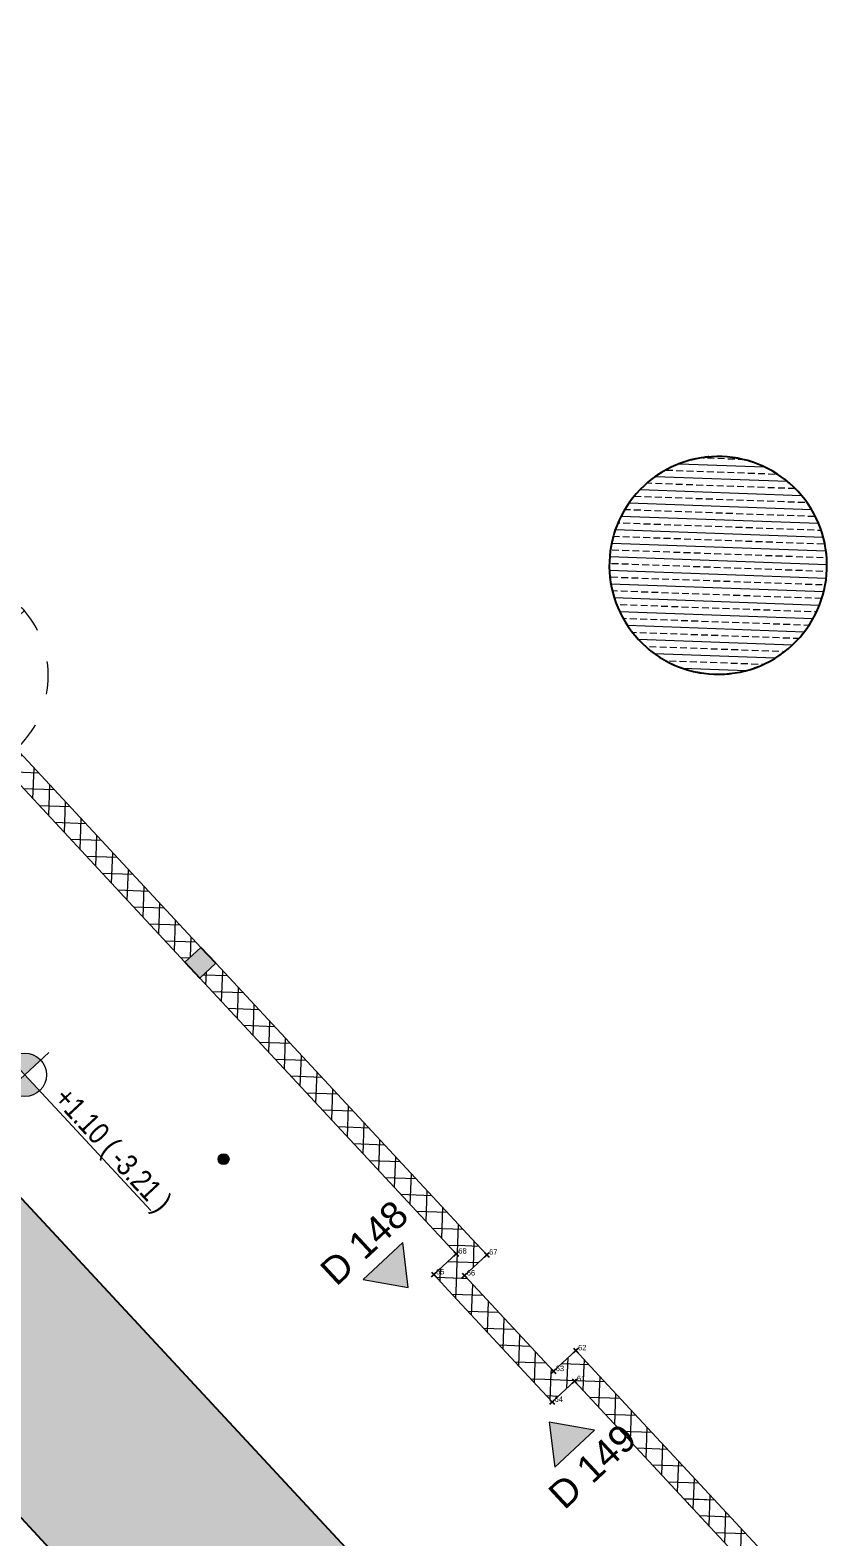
# Model space of a CAD drawing. Header units: metres. Extents: x 400403 to 400526, y 4543947 to 4544120.
# Drawn here: x 400469.28 to 400476.66, y 4544012.3 to 4544026.14 of the extents above; entities that cross this region are included whole.
import ezdxf

# ---------------------------------------------------------------- set-up
doc = ezdxf.new("R2010")
doc.units = ezdxf.units.M
doc.linetypes.add('Dash', pattern=[0.6, 0.3, -0.3])
for name, color, linetype, lineweight, true_color in [('A_AREA', 4, 'Dash', 60, 0x00ffff), ('A_DOOR', 5, 'Continuous', 13, 0x0000ff), ('A_RC', 7, 'Continuous', 15, 0x007f00)]:
    doc.layers.add(name, color=color, linetype=linetype, lineweight=lineweight, true_color=true_color)
for name, color, linetype, lineweight in [('A_ELEVATION_1', 7, 'Continuous', 13), ('A_ELEVATION_2', 7, 'Continuous', 18), ('A_HATCH', 7, 'Continuous', 18), ('A_NIVO', 7, 'Continuous', 5), ('A_SECTION_LINE', 7, 'Continuous', 5), ('A_TEXT_40', 7, 'Continuous', 5)]:
    doc.layers.add(name, color=color, linetype=linetype, lineweight=lineweight)
doc.styles.add('Arial Narrow_1', font='Arial Narrow.ttf', dxfattribs={"height": 0.2})
doc.styles.add('Arial_1', font='Arial.ttf', dxfattribs={"height": 0.2499999999999998})
pattern_1 = [(45, (0, 0), (-0.1060660171779821, 0.1060660171779821), []), (135, (0, 0), (-0.1060660171779821, -0.1060660171779821), [])]
pattern_2 = [(45, (0, 0), (-0.08838834764831845, 0.08838834764831845), []), (45, (0.08800000000000001, 0), (-0.08838834764831845, 0.08838834764831845), [0.063, -0.031])]

# ---------------------------------------------------------------- blocks, each defined once
blk = doc.blocks.new('_SINGLE SWINGING_no handle - INT HOLLOW METAL-1542414-PERON KAT _1_10 _-3_21_ KOTU TUĞLA DUVAR PLANI - 1_2')
at = {"layer": 'A_DOOR', "color": 49, "lineweight": 15, "true_color": 0x464646}
for p, q in [((-0.5000000000000104, 0.09999999999903367), (-0.4500000000000119, 0.09999999999903367)), ((-0.5000000000000102, -0.1000000000009687), (-0.5000000000000104, 0.09999999999903367)), ((-0.4500000000000119, 0.09999999999903367), (-0.4500000000000119, -0.06000000000096675)), ((0.4499999999999937, 0.09999999999903367), (0.4999999999999919, 0.09999999999903367)), ((0.4499999999999937, -0.06000000000096675), (0.4499999999999937, 0.09999999999903367)), ((0.4999999999999919, 0.09999999999903367), (0.4999999999999919, -0.1000000000009687)), ((-0.4600000000000137, -0.1000000000009687), (-0.5000000000000102, -0.1000000000009687)), ((-0.4600000000000137, -0.06000000000096675), (-0.4600000000000137, -0.1000000000009687)), ((-0.4500000000000119, -0.06000000000096675), (-0.4600000000000137, -0.06000000000096675)), ((0.4599999999999953, -0.06000000000096675), (0.4499999999999937, -0.06000000000096675)), ((0.4599999999999953, -0.1000000000009687), (0.4599999999999953, -0.06000000000096675)), ((0.4999999999999919, -0.1000000000009687), (0.4599999999999953, -0.1000000000009687))]:
    blk.add_line(p, q, dxfattribs=at)
at = {"layer": 'A_DOOR', "color": 176, "true_color": 0x00007f}
for p, q in [((-0.4600000000000067, -0.06000000000097949), (0.4599999999999747, -0.06000000000097949)), ((-0.4600000000000068, -0.100000000000979), (-0.4600000000000067, -0.06000000000097949)), ((0.4599999999999746, -0.100000000000979), (-0.4600000000000068, -0.100000000000979)), ((0.4599999999999581, -0.1000000000009839), (0.4199999999999581, -0.1000000000009838)), ((0.4199999999999566, -1.020000000000984), (0.4199999999999581, -0.1000000000009838)), ((0.4599999999999746, -0.06000000000097949), (0.4599999999999746, -0.100000000000979)), ((0.4599999999999581, -0.1000000000009839), (0.4599999999999566, -1.020000000000984)), ((0.4599999999999566, -1.020000000000984), (0.4199999999999566, -1.020000000000984))]:
    blk.add_line(p, q, dxfattribs=at)
at = {"layer": 'A_DOOR', "linetype": 'Dash', "lineweight": 5}
blk.add_arc((0.4599999999999578, -0.1000000000009838), 0.9200000000000007, 178.9999999999995, 269.9999999999996, dxfattribs=at)
blk = doc.blocks.new('M09-PRT-S24-ZZ-M3-ARC-01_rvt-1-PERON KAT _1_10 _-3_21_ KOTU TUĞLA DUVAR PLANI - 1_2')
at = {"layer": 'A_HATCH', "lineweight": 5, "true_color": 0x787878}
h = blk.add_hatch(dxfattribs=at)
h.set_pattern_fill('FP_2', color=8, style=0, pattern_type=2)
h.set_pattern_definition(pattern_1)
h.paths.add_polyline_path([(107.3229538636915, 3.079999999999629), (107.5216859494238, 3.079999999999629), (107.5216859494238, 3.279999999999636), (104.0645754535538, 3.279999999999644), (104.0645754535538, 3.079999999999647)], flags=0)
h.paths.add_polyline_path([(101.4145754535538, 3.079999999999647), (103.8645754535538, 3.079999999999647), (103.8645754535538, 3.279999999999644), (101.4145754535538, 3.279999999999644)], flags=0)
h.paths.add_polyline_path([(100.0645754535538, 3.079999999999655), (100.0645754535538, 3.279999999999644), (96.8645754535538, 3.279999999999661), (96.8645754535538, 3.079999999999664)], flags=0)
h.paths.add_polyline_path([(95.28658576869925, 3.079999999999664), (96.66457545355381, 3.079999999999664), (96.66457545355381, 3.279999999999661), (93.46457545355382, 3.27999999999967), (93.46457545355382, 3.079999999999672)], flags=0)
h.paths.add_polyline_path([(93.26457545355383, 3.079999999999681), (93.26457545355383, 3.27999999999967), (91.26407545355382, 3.279999999999679), (91.26407545355382, 3.079999999999681), (92.27749374495119, 3.079999999999681)], flags=0)
h = blk.add_hatch(dxfattribs=at)
h.set_pattern_fill('FP_2', color=8, style=0, pattern_type=2)
h.set_pattern_definition(pattern_1)
h.paths.add_polyline_path([(107.7216859494238, 2.799999999999623), (107.7216859494238, 3.279999999999636), (107.5216859494238, 3.279999999999636), (107.5216859494238, 2.799999999999623)], flags=0)
h = blk.add_hatch(dxfattribs=at)
h.set_pattern_fill('FP_2', color=8, style=0, pattern_type=2)
h.set_pattern_definition(pattern_1)
h.paths.add_polyline_path([(109.1216859494237, 2.799999999999615), (109.1216859494237, 3.279999999999618), (108.9216859494237, 3.279999999999618), (108.9216859494237, 2.799999999999615)], flags=0)
h = blk.add_hatch(dxfattribs=at)
h.set_pattern_fill('FP_2', color=8, style=0, pattern_type=2)
h.set_pattern_definition(pattern_1)
h.paths.add_polyline_path([(111.9752927742994, 3.079999999999603), (111.9752927742994, 3.225308505600723), (111.9000163902053, 3.279999999999609), (109.1216859494237, 3.279999999999618), (109.1216859494237, 3.079999999999611), (110.3320458874396, 3.079999999999611)], flags=0)
h = blk.add_hatch(dxfattribs=at)
h.set_pattern_fill('FP_2', color=8, style=0, pattern_type=2)
h.set_pattern_definition(pattern_1)
h.paths.add_polyline_path([(108.9216859494237, 2.799999999999615), (108.9216859494237, 2.999999999999613), (107.7216859494238, 2.999999999999613), (107.7216859494238, 2.799999999999623)], flags=0)
at = {"layer": 'A_RC', "lineweight": 5, "true_color": 0xff8000}
blk.add_hatch(color=30, dxfattribs=at).paths.add_polyline_path([(104.0645754535538, 3.079999999999629), (104.0645754535538, 3.279999999999627), (103.8645754535538, 3.279999999999627), (103.8645754535538, 3.079999999999629)], flags=0)
at = {"layer": 'A_AREA', "lineweight": 25}
for centre, radius, start, end in [((104.5318441649713, 9.149999999999924), 0.9999999999999858, 104.0484295086302, 106.7188833368007), ((104.5318441649713, 9.149999999999924), 0.9999999999999847, 97.01444196496789, 99.29228246407928), ((104.5316723617313, 9.149999999999997), 0.9999999999999882, 80.76639364104975, 82.96947350263619), ((104.5316723617313, 9.149999999999997), 0.9999999999999906, 73.33938543500602, 75.91909643789506), ((104.5318441649713, 9.149999999999924), 0.9999999999999788, 118.2867289572964, 120.9558523534051), ((104.5318441649713, 9.149999999999924), 0.9999999999999917, 111.1231026443146, 113.8815684310872), ((104.5316723617313, 9.149999999999997), 0.9999999999999823, 66.1760160531922, 68.81919948503334), ((104.5316723617313, 9.149999999999997), 0.9999999999999816, 59.10080334871571, 61.61117624841561), ((104.5318441649713, 9.149999999999924), 0.9999999999999865, 125.7167382896161, 127.9896409305707), ((104.5316723617313, 9.149999999999997), 1.000000000000007, 52.06585564883177, 54.07962476028322), ((104.5318441649713, 9.149999999999924), 0.9999999999999944, 142.0130806772413, 144.2892816891156), ((104.5316723617313, 9.149999999999997), 1.000000000000001, 35.99683989609417, 37.90863902686749), ((104.5318441649713, 9.149999999999924), 0.9999999999999949, 156.1215448443902, 158.8800121595291), ((104.5318441649713, 9.149999999999924), 0.999999999999985, 149.047001753954, 151.717014191542), ((104.5316723617313, 9.149999999999997), 1.000000000000004, 28.46737331923624, 30.85038295345262), ((104.5316723617313, 9.149999999999997), 1.000000000000003, 21.25910020337162, 23.73925153313079), ((104.5318441649713, 9.149999999999924), 0.9999999999999866, 163.2848565306456, 165.9544255231455), ((104.5316723617313, 9.149999999999997), 0.9999999999999879, 14.15817950186665, 16.5125164065468), ((104.5318441649713, 9.149999999999924), 0.9999999999999815, 170.7137251260397, 172.988280284239), ((104.5316723617313, 9.149999999999997), 1.000000000000002, 7.106307519860404, 8.939873906245628), ((104.5318441649713, 9.149999999999924), 0.9999999999999918, 187.0117196870607, 189.2862748195548), ((104.5316723617313, 9.149999999999997), 0.9999999999999987, 351.0601260175858, 352.8936924537056), ((104.5318441649713, 9.149999999999924), 0.9999999999999953, 194.0455744452514, 196.715143437629), ((104.5316723617313, 9.149999999999997), 1.000000000000002, 343.4874835468355, 345.8418204715796), ((104.5318441649713, 9.149999999999924), 0.9999999999999862, 201.1199878038451, 203.8784551300747), ((104.5316723617313, 9.149999999999997), 1.000000000000001, 336.2607484284745, 338.7408997692323), ((104.5318441649713, 9.149999999999924), 1.000000000000003, 208.2829857613368, 210.9529982230241), ((104.5316723617313, 9.149999999999997), 1.000000000000006, 329.1496170116196, 331.5326266497408), ((104.5318441649713, 9.149999999999924), 0.9999999999999933, 215.7107182314148, 217.9869193009241), ((104.5316723617313, 9.149999999999997), 1.000000000000003, 322.0913609400257, 324.0031600545641), ((104.5318441649713, 9.149999999999924), 0.999999999999993, 232.0103590347672, 234.2832616777961), ((104.5316723617313, 9.149999999999997), 0.9999999999999919, 305.9203751459606, 307.9341443309875), ((104.5318441649713, 9.149999999999924), 0.999999999999992, 239.0441476082532, 241.7132710230792), ((104.5318441649713, 9.149999999999924), 1.000000000000012, 246.1184315244923, 248.8768973379783), ((104.5318441649713, 9.149999999999924), 0.9999999999999833, 253.2811166064625, 255.9515704737116), ((104.5316723617313, 9.149999999999997), 1.000000000000012, 284.0809035225497, 286.6606145458679), ((104.5316723617313, 9.149999999999997), 1.000000000000004, 291.180800469868, 293.8239839282214), ((104.5316723617313, 9.149999999999997), 1.000000000000006, 298.3888236947561, 300.8991966319921), ((104.5318441649713, 9.149999999999924), 1.000000000000003, 260.7077174428888, 262.9855580169634), ((104.5316723617313, 9.149999999999997), 1.000000000000013, 277.0305264610594, 279.2336063301768)]:
    blk.add_arc(centre, radius, start, end, dxfattribs=at)
at = {"layer": 'A_ELEVATION_2', "lineweight": 20}
for p, q in [((103.8645754535537, 3.27999999999964), (101.4145754535537, 3.279999999999648)), ((107.5216859494237, 3.279999999999628), (104.0645754535537, 3.279999999999639)), ((107.7216859494237, 3.279999999999627), (107.5216859494237, 3.279999999999628)), ((107.7216859494237, 2.999999999999617), (107.7216859494237, 3.279999999999627)), ((109.1216859494237, 3.279999999999611), (108.9216859494237, 3.279999999999611)), ((108.9216859494237, 3.279999999999611), (108.9216859494237, 2.999999999999613)), ((111.9000163902052, 3.279999999999601), (109.1216859494237, 3.279999999999611)), ((101.4145754535537, 3.079999999999647), (103.8645754535537, 3.07999999999964)), ((104.0645754535537, 3.079999999999639), (107.5216859494237, 3.079999999999628)), ((107.5216859494237, 3.079999999999628), (107.5216859494237, 2.799999999999617)), ((109.1216859494237, 2.799999999999613), (109.1216859494237, 3.079999999999611)), ((109.1216859494237, 3.079999999999611), (111.9752927742994, 3.079999999999601)), ((108.9216859494237, 2.999999999999613), (107.7216859494237, 2.999999999999617)), ((107.5216859494237, 2.799999999999617), (107.7216859494237, 2.799999999999617)), ((107.7216859494237, 2.799999999999617), (108.9216859494237, 2.799999999999613)), ((108.9216859494237, 2.799999999999613), (109.1216859494237, 2.799999999999613))]:
    blk.add_line(p, q, dxfattribs=at)
at = {"layer": 'A_ELEVATION_2', "lineweight": 13}
for p, q in [((103.8645754535537, 3.07999999999964), (103.8645754535537, 3.27999999999964)), ((104.0645754535537, 3.279999999999639), (104.0645754535537, 3.079999999999639))]:
    blk.add_line(p, q, dxfattribs=at)
at = {"layer": 'A_RC', "color": 7, "lineweight": 25}
for p, q in [((104.0645754535537, 3.279999999999624), (103.8645754535537, 3.279999999999624)), ((103.8645754535537, 3.079999999999624), (104.0645754535537, 3.079999999999624))]:
    blk.add_line(p, q, dxfattribs=at)
at = {"layer": 'A_RC', "color": 7}
for p, q in [((103.8645754535537, 3.279999999999624), (103.8645754535537, 3.079999999999624)), ((104.0645754535537, 3.079999999999624), (104.0645754535537, 3.279999999999624))]:
    blk.add_line(p, q, dxfattribs=at)
at = {"lineweight": 15, "rotation": 180}
blk.add_blockref('_SINGLE SWINGING_no handle - INT HOLLOW METAL-1542414-PERON KAT _1_10 _-3_21_ KOTU TUĞLA DUVAR PLANI - 1_2', (100.9145754535537, 3.179999999999649), dxfattribs=at)
blk = doc.blocks.new('M09-PRT-S24-ZZ-M3-STR-01_rvt-1-PERON KAT _1_10 _-3_21_ KOTU TUĞLA DUVAR PLANI - 1_2')
at = {"layer": 'A_HATCH', "lineweight": 5, "true_color": 0x787878}
h = blk.add_hatch(dxfattribs=at)
h.set_pattern_fill('FP_1', color=8, style=0, pattern_type=2)
h.set_pattern_definition(pattern_2)
h.paths.add_polyline_path([(113.3411379111876, -1.49999999999107), (113.3411379111876, 0.5000000000089261), (81.48825615765222, 0.5000000000090474), (84.2410200630766, -1.499999999990966), (110.3320458874396, -1.499999999991052)], flags=0)
h.paths.add_polyline_path([(68.20475755496669, -1.499999999990914), (69.07452269409202, -1.499999999990914), (66.46020348312625, 0.3994140440643688), (66.5332834561283, 0.5000000000090994), (62.50628652822222, 0.5000000000091167), (65.25905036916451, -1.499999999990914), (66.70021154309265, -1.499999999990914)], flags=0)
at = {"layer": 'A_RC', "lineweight": 5, "true_color": 0x787878}
h = blk.add_hatch(dxfattribs=at)
h.set_pattern_fill('FP_1', color=8, style=0, pattern_type=2)
h.set_pattern_definition(pattern_2)
h.paths.add_polyline_path([(104.5318441656673, 8.150000000008184), (104.6438086417706, 8.156287790114943), (104.7543650996236, 8.175072087826369), (104.8621232276224, 8.206116669699817), (104.9657279047848, 8.249031132105767), (105.0661348458805, 8.304878365565854), (105.155333967526, 8.368168517540154), (105.2389509468538, 8.442893218821634), (105.3136756481353, 8.526510198149442), (105.3785683648955, 8.617967923492843), (105.4328130335697, 8.716116260890619), (105.4757274959756, 8.819720938053008), (105.5067720778491, 8.927479066051866), (105.5255563755605, 9.038035523904876), (105.5318441656673, 9.15000000000818), (105.5255563755605, 9.261964476111494), (105.5067720778491, 9.372520933964495), (105.4757274959756, 9.480279061963346), (105.4328130335697, 9.583883739125735), (105.3785683648955, 9.68203207652352), (105.3136756481353, 9.773489801866912), (105.2389509468538, 9.857106781194728), (105.155333967526, 9.931831482476209), (105.0638762421826, 9.996724199236464), (104.9657279047848, 10.0509688679106), (104.8621232276224, 10.09388333031654), (104.7543650996236, 10.12492791219), (104.6438086417706, 10.14371220990142), (104.5318441656673, 10.15000000000818), (104.419879689564, 10.14371220990142), (104.309323231711, 10.12492791219), (104.2015651037121, 10.09388333031654), (104.0979604265497, 10.0509688679106), (103.9998120891519, 9.996724199236464), (103.9083543638085, 9.931831482476218), (103.8247373844807, 9.857106781194728), (103.7500126831992, 9.773489801866912), (103.685119966439, 9.68203207652352), (103.6308752977648, 9.583883739125735), (103.5879608353589, 9.480279061963346), (103.5569162534855, 9.372520933964495), (103.538131955774, 9.261964476111494), (103.5318441656673, 9.15000000000819), (103.538131955774, 9.038035523904876), (103.5569162534855, 8.927479066051875), (103.5879608353589, 8.819720938053017), (103.6308752977648, 8.716116260890626), (103.685119966439, 8.617967923492843), (103.7500126831992, 8.52651019814945), (103.8247373844807, 8.442893218821643), (103.9083543638085, 8.368168517540154), (103.9998120891519, 8.303275800779899), (104.0979604265497, 8.249031132105767), (104.2015651037121, 8.206116669699817), (104.3138618399434, 8.174300947271659), (104.419879689564, 8.15628779011495)], flags=0)
at = {"layer": 'A_ELEVATION_2', "lineweight": 25}
for p, q in [((113.3411379111876, 0.5000000000089322), (90.06390510369911, 0.5000000000090075)), ((84.24102006307653, -1.499999999990974), (113.3411379111876, -1.499999999991068))]:
    blk.add_line(p, q, dxfattribs=at)
at = {"layer": 'A_RC', "color": 7, "lineweight": 25}
for radius, start, end in [(1, 0, 179.9999999999999), (0.9999999999999957, 179.9999999999999, 359.9999999999995)]:
    blk.add_arc((104.5318441656672, 9.150000000008166), radius, start, end, dxfattribs=at)
blk = doc.blocks.new('Elevation - Filled Arrow-693709-PERON KAT _1_10 _-3_21_ KOTU TUĞLA DUVAR PLANI - 1_2')
at = {"layer": 'A_SECTION_LINE'}
blk.add_hatch(color=256, dxfattribs=at).paths.add_polyline_path([(6.591881948714948e-07, 0.005843741991433941), (0.002531957843382645, 0.002468698742516678), (-0.002450179215144995, 0.002468698742516693)], flags=0)
for p, q in [((6.591881948721558e-07, 0.005843741991433941), (-0.002450179215144995, 0.002468698742516693)), ((0.002531957843382645, 0.002468698742516679), (6.591881948714948e-07, 0.005843741991433941)), ((-0.002450179215144993, 0.002468698742516694), (0.002531957843382645, 0.002468698742516678))]:
    blk.add_line(p, q, dxfattribs=at)
blk = doc.blocks.new('Spot Elevations - D_DAT_ELEV TARGET_REV-693727-PERON KAT _1_10 _-3_21_ KOTU TUĞLA DUVAR PLANI - 1_2')
at = {"layer": 'A_NIVO'}
h = blk.add_hatch(color=256, dxfattribs=at)
edge = h.paths.add_edge_path(flags=0)
edge.add_line((1.586231146433193e-18, 0.004), (-0.001999999999999998, 0.004))
edge.add_arc((-5.287437154777308e-19, 0.004), 0.001999999999999996, 90.00000000000028, 180.0000000000001, ccw=False)
edge.add_line((1.586231146433193e-18, 0.005999999999999998), (1.586231146433193e-18, 0.004))
h = blk.add_hatch(color=256, dxfattribs=at)
edge = h.paths.add_edge_path(flags=0)
edge.add_line((1.586231146433193e-18, 0.004), (0.002000000000000003, 0.004))
edge.add_arc((9.517386878599156e-18, 0.003999999999999994), 0.001999999999999992, 269.9999999999993, 359.99999999999983, ccw=False)
edge.add_line((1.586231146433193e-18, 0.002), (1.586231146433193e-18, 0.004))
for p, q in [((1.850603004172058e-18, 0.001000000000000001), (1.850603004172058e-18, 0.006999999999999999)), ((-0.002999999999999997, 0.004), (0.017, 0.004))]:
    blk.add_line(p, q, dxfattribs=at)
blk.add_circle((1.586231146433193e-18, 0.004), 0.002000000000000001, dxfattribs=at)
blk = doc.blocks.new('_SINGLE SWINGING_no handle - INT HOLLOW METAL-1542414-PERON KAT _1_10 _-3_21_ KOTU TUĞLA DUVAR PLANI - 2_2')
at = {"layer": 'A_DOOR', "color": 49, "lineweight": 15, "true_color": 0x464646}
for p, q in [((-0.5000000000000104, 0.09999999999903367), (-0.4500000000000119, 0.09999999999903367)), ((-0.5000000000000102, -0.1000000000009687), (-0.5000000000000104, 0.09999999999903367)), ((-0.4500000000000119, 0.09999999999903367), (-0.4500000000000119, -0.06000000000096675)), ((0.4499999999999937, 0.09999999999903367), (0.4999999999999919, 0.09999999999903367)), ((0.4499999999999937, -0.06000000000096675), (0.4499999999999937, 0.09999999999903367)), ((0.4999999999999919, 0.09999999999903367), (0.4999999999999919, -0.1000000000009687)), ((-0.4600000000000137, -0.1000000000009687), (-0.5000000000000102, -0.1000000000009687)), ((-0.4600000000000137, -0.06000000000096675), (-0.4600000000000137, -0.1000000000009687)), ((-0.4500000000000119, -0.06000000000096675), (-0.4600000000000137, -0.06000000000096675)), ((0.4599999999999953, -0.06000000000096675), (0.4499999999999937, -0.06000000000096675)), ((0.4599999999999953, -0.1000000000009687), (0.4599999999999953, -0.06000000000096675)), ((0.4999999999999919, -0.1000000000009687), (0.4599999999999953, -0.1000000000009687))]:
    blk.add_line(p, q, dxfattribs=at)
at = {"layer": 'A_DOOR', "color": 176, "true_color": 0x00007f}
for p, q in [((-0.4600000000000067, -0.06000000000097949), (0.4599999999999747, -0.06000000000097949)), ((-0.4600000000000068, -0.100000000000979), (-0.4600000000000067, -0.06000000000097949)), ((0.4599999999999746, -0.100000000000979), (-0.4600000000000068, -0.100000000000979)), ((0.4599999999999581, -0.1000000000009839), (0.4199999999999581, -0.1000000000009838)), ((0.4199999999999566, -1.020000000000984), (0.4199999999999581, -0.1000000000009838)), ((0.4599999999999746, -0.06000000000097949), (0.4599999999999746, -0.100000000000979)), ((0.4599999999999581, -0.1000000000009839), (0.4599999999999566, -1.020000000000984)), ((0.4599999999999566, -1.020000000000984), (0.4199999999999566, -1.020000000000984))]:
    blk.add_line(p, q, dxfattribs=at)
at = {"layer": 'A_DOOR', "linetype": 'Dash', "lineweight": 5}
blk.add_arc((0.4599999999999578, -0.1000000000009838), 0.9200000000000007, 178.9999999999995, 269.9999999999996, dxfattribs=at)
blk = doc.blocks.new('M09-PRT-S24-ZZ-M3-ARC-01_rvt-1-PERON KAT _1_10 _-3_21_ KOTU TUĞLA DUVAR PLANI - 2_2')
at = {"layer": 'A_HATCH', "lineweight": 5, "true_color": 0x787878}
h = blk.add_hatch(dxfattribs=at)
h.set_pattern_fill('FP_2', color=8, style=0, pattern_type=2)
h.set_pattern_definition(pattern_1)
h.paths.add_polyline_path([(107.5216859494238, 3.079999999999629), (107.5216859494238, 3.279999999999636), (104.0645754535538, 3.279999999999644), (104.0645754535538, 3.079999999999638)], flags=0)
h.paths.add_polyline_path([(101.4145754535538, 3.079999999999647), (103.8645754535538, 3.079999999999647), (103.8645754535538, 3.279999999999644), (101.4145754535538, 3.279999999999653)], flags=0)
h.paths.add_polyline_path([(100.0645754535538, 3.079999999999655), (100.0645754535538, 3.279999999999653), (96.86457545355383, 3.27999999999967), (96.86457545355383, 3.079999999999664), (97.19250210094442, 3.079999999999664)], flags=0)
h.paths.add_polyline_path([(96.66457545355385, 3.079999999999664), (96.66457545355385, 3.27999999999967), (93.46457545355383, 3.279999999999679), (93.46457545355383, 3.079999999999672)], flags=0)
h.paths.add_polyline_path([(93.26457545355385, 3.079999999999672), (93.26457545355385, 3.279999999999679), (91.26407545355383, 3.279999999999688), (91.26407545355383, 3.079999999999681)], flags=0)
h = blk.add_hatch(dxfattribs=at)
h.set_pattern_fill('FP_2', color=8, style=0, pattern_type=2)
h.set_pattern_definition(pattern_1)
h.paths.add_polyline_path([(107.7216859494238, 2.799999999999623), (107.7216859494238, 3.279999999999627), (107.5216859494238, 3.279999999999636), (107.5216859494238, 2.799999999999623)], flags=0)
h = blk.add_hatch(dxfattribs=at)
h.set_pattern_fill('FP_2', color=8, style=0, pattern_type=2)
h.set_pattern_definition(pattern_1)
h.paths.add_polyline_path([(108.9216859494238, 2.799999999999615), (109.1216859494238, 2.799999999999615), (109.1216859494238, 3.279999999999609), (108.9216859494238, 3.279999999999618), (108.9216859494238, 2.999999999999621)], flags=0)
h = blk.add_hatch(dxfattribs=at)
h.set_pattern_fill('FP_2', color=8, style=0, pattern_type=2)
h.set_pattern_definition(pattern_1)
h.paths.add_polyline_path([(111.9752927742995, 3.079999999999603), (111.9752927742995, 3.225308505600732), (111.9000163902053, 3.279999999999601), (109.1216859494238, 3.279999999999609), (109.1216859494238, 3.079999999999611), (109.2044225965562, 3.079999999999611)], flags=0)
h = blk.add_hatch(dxfattribs=at)
h.set_pattern_fill('FP_2', color=8, style=0, pattern_type=2)
h.set_pattern_definition(pattern_1)
h.paths.add_polyline_path([(108.9216859494238, 2.799999999999615), (108.9216859494238, 2.999999999999621), (107.7216859494238, 2.999999999999621), (107.7216859494238, 2.799999999999623)], flags=0)
at = {"layer": 'A_RC', "lineweight": 5, "true_color": 0xff8000}
blk.add_hatch(color=30, dxfattribs=at).paths.add_polyline_path([(104.0645754535538, 3.079999999999629), (104.0645754535538, 3.279999999999627), (103.8645754535538, 3.279999999999627), (103.8645754535538, 3.079999999999629)], flags=0)
at = {"layer": 'A_AREA', "lineweight": 25}
for centre, radius, start, end in [((104.5318441649713, 9.149999999999924), 0.9999999999999926, 104.0484295086116, 106.718883336821), ((104.5318441649713, 9.149999999999924), 0.999999999999983, 97.01444196496709, 99.29228246411313), ((104.5316723617313, 9.149999999999997), 0.9999999999999905, 80.76639364104894, 82.96947350264277), ((104.5316723617313, 9.149999999999997), 0.9999999999999933, 73.33938543501122, 75.91909643789171), ((104.5318441649713, 9.149999999999924), 0.9999999999999875, 118.2867289572886, 120.9558523534256), ((104.5318441649713, 9.149999999999924), 0.9999999999999832, 111.1231026443043, 113.8815684310875), ((104.5316723617313, 9.149999999999997), 1.000000000000005, 66.17601605318129, 68.81919948503545), ((104.5316723617313, 9.149999999999997), 1.000000000000003, 59.10080334870866, 61.61117624843202), ((104.5318441649713, 9.149999999999924), 0.9999999999999859, 125.716738289577, 127.9896409305707), ((104.5316723617313, 9.149999999999997), 0.999999999999988, 52.06585564882788, 54.07962476029276), ((104.5318441649713, 9.149999999999924), 0.9999999999999907, 142.0130806772438, 144.2892816891223), ((104.5316723617313, 9.149999999999997), 1.000000000000002, 35.99683989607973, 37.90863902687413), ((104.5318441649713, 9.149999999999924), 0.9999999999999832, 156.121544844383, 158.8800121595314), ((104.5318441649713, 9.149999999999924), 0.9999999999999898, 149.0470017539411, 151.7170141915486), ((104.5316723617313, 9.149999999999997), 0.9999999999999948, 28.46737331926462, 30.85038295344341), ((104.5316723617313, 9.149999999999997), 0.9999999999999977, 21.25910020337041, 23.73925153312609), ((104.5318441649713, 9.149999999999924), 0.9999999999999825, 163.2848565306547, 165.9544255231448), ((104.5316723617313, 9.149999999999997), 1.000000000000012, 14.15817950187833, 16.51251640653843), ((104.5318441649713, 9.149999999999924), 0.9999999999999798, 170.713725126011, 172.9882802842459), ((104.5316723617313, 9.149999999999997), 1.000000000000002, 7.106307519873333, 8.939873906199375), ((104.5318441649713, 9.149999999999924), 0.9999999999999941, 187.0117196870422, 189.2862748195768), ((104.5316723617313, 9.149999999999997), 1.000000000000002, 351.0601260175639, 352.8936924537069), ((104.5318441649713, 9.149999999999924), 0.9999999999999886, 194.0455744452596, 196.7151434376095), ((104.5316723617313, 9.149999999999997), 0.9999999999999919, 343.4874835468408, 345.841820471578), ((104.5318441649713, 9.149999999999924), 0.9999999999999853, 201.1199878038495, 203.878455130081), ((104.5316723617313, 9.149999999999997), 1.000000000000013, 336.2607484284893, 338.7408997692219), ((104.5318441649713, 9.149999999999924), 0.9999999999999992, 208.2829857613287, 210.9529982230244), ((104.5316723617313, 9.149999999999997), 1.000000000000006, 329.1496170116292, 331.5326266497116), ((104.5318441649713, 9.149999999999924), 0.9999999999999964, 215.7107182314131, 217.9869193009274), ((104.5316723617313, 9.149999999999997), 0.9999999999999956, 322.0913609400314, 324.0031600545473), ((104.5318441649713, 9.149999999999924), 0.9999999999999979, 232.0103590347696, 234.2832616777693), ((104.5316723617313, 9.149999999999997), 1.000000000000008, 305.920375146013, 307.934144330988), ((104.5318441649713, 9.149999999999924), 0.999999999999992, 239.0441476082626, 241.7132710230665), ((104.5318441649713, 9.149999999999924), 0.9999999999999895, 246.1184315245034, 248.8768973379709), ((104.5318441649713, 9.149999999999924), 0.9999999999999901, 253.2811166064755, 255.9515704737067), ((104.5316723617313, 9.149999999999997), 0.9999999999999886, 284.0809035225676, 286.660614545853), ((104.5316723617313, 9.149999999999997), 0.9999999999999997, 291.1808004698786, 293.8239839282118), ((104.5316723617313, 9.149999999999997), 0.9999999999999949, 298.3888236947705, 300.8991966319762), ((104.5318441649713, 9.149999999999924), 0.9999999999999941, 260.707717442902, 262.9855580169511), ((104.5316723617313, 9.149999999999997), 1.000000000000011, 277.0305264610586, 279.2336063301438)]:
    blk.add_arc(centre, radius, start, end, dxfattribs=at)
at = {"layer": 'A_ELEVATION_2', "lineweight": 20}
for p, q in [((103.8645754535537, 3.27999999999964), (101.4145754535537, 3.279999999999648)), ((107.5216859494237, 3.279999999999628), (104.0645754535537, 3.279999999999639)), ((107.7216859494237, 3.279999999999627), (107.5216859494237, 3.279999999999628)), ((107.7216859494237, 2.999999999999617), (107.7216859494237, 3.279999999999627)), ((109.1216859494237, 3.279999999999611), (108.9216859494237, 3.279999999999611)), ((108.9216859494237, 3.279999999999611), (108.9216859494237, 2.999999999999613)), ((111.9000163902052, 3.279999999999601), (109.1216859494237, 3.279999999999611)), ((101.4145754535537, 3.079999999999647), (103.8645754535537, 3.07999999999964)), ((104.0645754535537, 3.079999999999639), (107.5216859494237, 3.079999999999628)), ((107.5216859494237, 3.079999999999628), (107.5216859494237, 2.799999999999617)), ((109.1216859494237, 2.799999999999613), (109.1216859494237, 3.079999999999611)), ((109.1216859494237, 3.079999999999611), (111.9752927742994, 3.079999999999601)), ((108.9216859494237, 2.999999999999613), (107.7216859494237, 2.999999999999617)), ((107.5216859494237, 2.799999999999617), (107.7216859494237, 2.799999999999617)), ((107.7216859494237, 2.799999999999617), (108.9216859494237, 2.799999999999613)), ((108.9216859494237, 2.799999999999613), (109.1216859494237, 2.799999999999613))]:
    blk.add_line(p, q, dxfattribs=at)
at = {"layer": 'A_ELEVATION_2', "lineweight": 13}
for p, q in [((103.8645754535537, 3.07999999999964), (103.8645754535537, 3.27999999999964)), ((104.0645754535537, 3.279999999999639), (104.0645754535537, 3.079999999999639))]:
    blk.add_line(p, q, dxfattribs=at)
at = {"layer": 'A_RC', "color": 7, "lineweight": 25}
for p, q in [((104.0645754535537, 3.279999999999624), (103.8645754535537, 3.279999999999624)), ((103.8645754535537, 3.079999999999624), (104.0645754535537, 3.079999999999624))]:
    blk.add_line(p, q, dxfattribs=at)
at = {"layer": 'A_RC', "color": 7}
for p, q in [((103.8645754535537, 3.279999999999624), (103.8645754535537, 3.079999999999624)), ((104.0645754535537, 3.079999999999624), (104.0645754535537, 3.279999999999624))]:
    blk.add_line(p, q, dxfattribs=at)
at = {"lineweight": 15, "rotation": 180}
blk.add_blockref('_SINGLE SWINGING_no handle - INT HOLLOW METAL-1542414-PERON KAT _1_10 _-3_21_ KOTU TUĞLA DUVAR PLANI - 2_2', (100.9145754535537, 3.179999999999649), dxfattribs=at)
blk = doc.blocks.new('M09-PRT-S24-ZZ-M3-STR-01_rvt-1-PERON KAT _1_10 _-3_21_ KOTU TUĞLA DUVAR PLANI - 2_2')
at = {"layer": 'A_HATCH', "lineweight": 5, "true_color": 0x787878}
h = blk.add_hatch(dxfattribs=at)
h.set_pattern_fill('FP_1', color=8, style=0, pattern_type=2)
h.set_pattern_definition(pattern_2)
h.paths.add_polyline_path([(134.8422891331847, -1.499999999991148), (132.0895252922424, 0.5000000000088655), (131.3363932977988, 0.5000000000088741), (134.0891571387412, -1.499999999991139), (134.7297536497312, -1.499999999991148)], flags=0)
h.paths.add_polyline_path([(118.213362968265, -1.499999999991087), (118.922660002282, -1.499999999991087), (116.1698961613396, 0.5000000000089174), (81.48825615765222, 0.5000000000090301), (84.24102006307662, -1.499999999990983), (116.7118729063135, -1.499999999991078)], flags=0)
h.paths.add_polyline_path([(69.07452269409202, -1.499999999990931), (66.46020348312625, 0.3994140440643602), (66.5332834561283, 0.5000000000090734), (62.50628652822222, 0.5000000000090907), (65.25905036916453, -1.499999999990922), (69.03956343935432, -1.499999999990931)], flags=0)
at = {"layer": 'A_RC', "lineweight": 5, "true_color": 0x787878}
h = blk.add_hatch(dxfattribs=at)
h.set_pattern_fill('FP_1', color=8, style=0, pattern_type=2)
h.set_pattern_definition(pattern_2)
h.paths.add_polyline_path([(104.5318441656673, 8.15000000000817), (104.6438086417706, 8.156287790114925), (104.7543650996236, 8.17507208782635), (104.8621232276225, 8.206116669699801), (104.9657279047848, 8.249031132105753), (105.0638762421826, 8.303275800779886), (105.155333967526, 8.368168517540141), (105.2389509468538, 8.442893218821622), (105.3136756481353, 8.526510198149433), (105.3785683648956, 8.617967923492834), (105.4328130335697, 8.71611626089061), (105.4757274959757, 8.819720938052999), (105.5067720778491, 8.92747906605185), (105.5255563755605, 9.03803552390486), (105.5318441656673, 9.150000000008168), (105.5255563755605, 9.261964476111473), (105.5067720778491, 9.372520933964482), (105.4757274959757, 9.480279061963333), (105.4328130335697, 9.583883739125726), (105.3785683648956, 9.682032076523502), (105.3136756481353, 9.7734898018669), (105.2389509468538, 9.857106781194716), (105.155333967526, 9.931831482476191), (105.0638762421826, 9.996724199236446), (104.9657279047848, 10.05096886791058), (104.8621232276225, 10.09388333031653), (104.7543650996236, 10.12492791218999), (104.6438086417706, 10.14371220990141), (104.5318441656673, 10.15000000000817), (104.419879689564, 10.14371220990141), (104.309323231711, 10.12492791218999), (104.2015651037121, 10.09388333031653), (104.0979604265497, 10.05096886791058), (103.999812089152, 9.996724199236446), (103.9083543638086, 9.931831482476195), (103.8247373844807, 9.857106781194716), (103.7500126831993, 9.7734898018669), (103.685119966439, 9.682032076523502), (103.6308752977649, 9.583883739125726), (103.5879608353589, 9.480279061963337), (103.5569162534855, 9.372520933964482), (103.538131955774, 9.261964476111478), (103.5318441656673, 9.150000000008173), (103.538131955774, 9.038035523904863), (103.5569162534855, 8.927479066051859), (103.5879608353589, 8.819720938053008), (103.6308752977649, 8.716116260890614), (103.685119966439, 8.617967923492838), (103.7500126831993, 8.526510198149442), (103.8247373844807, 8.442893218821625), (103.9083543638086, 8.368168517540145), (103.999812089152, 8.30327580077989), (104.0979604265497, 8.249031132105753), (104.2015651037121, 8.206116669699805), (104.309323231711, 8.17507208782635), (104.419879689564, 8.156287790114929)], flags=0)
at = {"layer": 'A_ELEVATION_2', "lineweight": 25}
for p, q in [((116.1698961613395, 0.5000000000089231), (90.06390510369911, 0.5000000000090075)), ((84.24102006307653, -1.499999999990974), (118.9226600022819, -1.499999999991086))]:
    blk.add_line(p, q, dxfattribs=at)
at = {"layer": 'A_RC', "color": 7, "lineweight": 25}
for radius, start, end in [(1, 0, 179.9999999999999), (0.9999999999999957, 179.9999999999999, 359.9999999999995)]:
    blk.add_arc((104.5318441656672, 9.150000000008166), radius, start, end, dxfattribs=at)
blk = doc.blocks.new('Elevation - Filled Arrow-693709-PERON KAT _1_10 _-3_21_ KOTU TUĞLA DUVAR PLANI - 2_2')
at = {"layer": 'A_SECTION_LINE'}
blk.add_hatch(color=256, dxfattribs=at).paths.add_polyline_path([(6.591881948714948e-07, 0.005843741991433941), (0.002531957843382645, 0.002468698742516678), (-0.002450179215144995, 0.002468698742516693)], flags=0)
for p, q in [((6.591881948721558e-07, 0.005843741991433941), (-0.002450179215144995, 0.002468698742516693)), ((0.002531957843382645, 0.002468698742516679), (6.591881948714948e-07, 0.005843741991433941)), ((-0.002450179215144993, 0.002468698742516694), (0.002531957843382645, 0.002468698742516678))]:
    blk.add_line(p, q, dxfattribs=at)
blk = doc.blocks.new('Spot Elevations - D_DAT_ELEV TARGET_REV-693727-PERON KAT _1_10 _-3_21_ KOTU TUĞLA DUVAR PLANI - 2_2')
at = {"layer": 'A_NIVO'}
h = blk.add_hatch(color=256, dxfattribs=at)
edge = h.paths.add_edge_path(flags=0)
edge.add_line((1.586231146433193e-18, 0.004), (-0.001999999999999998, 0.004))
edge.add_arc((-5.287437154777308e-19, 0.004), 0.001999999999999996, 90.00000000000028, 180.0000000000001, ccw=False)
edge.add_line((1.586231146433193e-18, 0.005999999999999998), (1.586231146433193e-18, 0.004))
h = blk.add_hatch(color=256, dxfattribs=at)
edge = h.paths.add_edge_path(flags=0)
edge.add_line((1.586231146433193e-18, 0.004), (0.002000000000000003, 0.004))
edge.add_arc((9.517386878599156e-18, 0.003999999999999994), 0.001999999999999992, 269.9999999999993, 359.99999999999983, ccw=False)
edge.add_line((1.586231146433193e-18, 0.002), (1.586231146433193e-18, 0.004))
for p, q in [((1.850603004172058e-18, 0.001000000000000001), (1.850603004172058e-18, 0.006999999999999999)), ((-0.002999999999999997, 0.004), (0.017, 0.004))]:
    blk.add_line(p, q, dxfattribs=at)
blk.add_circle((1.586231146433193e-18, 0.004), 0.002000000000000001, dxfattribs=at)
blk = doc.blocks.new('*U825')
at = {"color": 0, "linetype": 'ByBlock', "lineweight": -2, "transparency": 16777216}
for p, q in [((-0.7071067811865476, -0.7071067811865476), (0.7071067811865476, 0.7071067811865476)), ((-0.7071067811865476, 0.7071067811865476), (0.7071067811865476, -0.7071067811865476))]:
    blk.add_line(p, q, dxfattribs=at)
blk = doc.blocks.new('*U1006', base_point=(400474.2846888537, 4544013.730454231))
at = {"color": 1, "linetype": 'ByBlock', "insert": (400474.3059020572, 4544013.730454231), "char_height": 0.05, "attachment_point": 7}
blk.add_mtext('61', dxfattribs=at)
blk = doc.blocks.new('*U1007', base_point=(400474.2846888537, 4544013.730454231))
at = {"color": 61, "linetype": 'ByBlock', "lineweight": -2}
blk.add_blockref('*U1006', (400474.2846888537, 4544013.730454231), dxfattribs=at)
blk = doc.blocks.new('*U1008', base_point=(400474.2846888537, 4544013.730454231))
at = {"color": 61, "linetype": 'ByBlock', "lineweight": -2}
blk.add_blockref('*U1007', (400474.2846888537, 4544013.730454231), dxfattribs=at)
at = {"color": 60, "linetype": 'ByBlock', "lineweight": -2, "xscale": 0.03, "yscale": 0.03, "zscale": 0.03, "rotation": 8.537736462515939e-07}
blk.add_blockref('*U825', (400474.2846888537, 4544013.730454231), dxfattribs=at)
blk = doc.blocks.new('*U1009', base_point=(400474.2949348913, 4544014.0131113))
at = {"color": 1, "linetype": 'ByBlock', "insert": (400474.3161480947, 4544014.0131113), "char_height": 0.05, "attachment_point": 7}
blk.add_mtext('62', dxfattribs=at)
blk = doc.blocks.new('*U1010', base_point=(400474.2949348913, 4544014.0131113))
at = {"color": 61, "linetype": 'ByBlock', "lineweight": -2}
blk.add_blockref('*U1009', (400474.2949348913, 4544014.0131113), dxfattribs=at)
blk = doc.blocks.new('*U1011', base_point=(400474.2949348913, 4544014.0131113))
at = {"color": 61, "linetype": 'ByBlock', "lineweight": -2}
blk.add_blockref('*U1010', (400474.2949348913, 4544014.0131113), dxfattribs=at)
at = {"color": 60, "linetype": 'ByBlock', "lineweight": -2, "xscale": 0.03, "yscale": 0.03, "zscale": 0.03, "rotation": 8.537736462515939e-07}
blk.add_blockref('*U825', (400474.2949348913, 4544014.0131113), dxfattribs=at)
blk = doc.blocks.new('*U1012', base_point=(400474.0899027166, 4544013.822423578))
at = {"color": 1, "linetype": 'ByBlock', "insert": (400474.11111592, 4544013.822423578), "char_height": 0.05, "attachment_point": 7}
blk.add_mtext('63', dxfattribs=at)
blk = doc.blocks.new('*U1013', base_point=(400474.0899027166, 4544013.822423578))
at = {"color": 61, "linetype": 'ByBlock', "lineweight": -2}
blk.add_blockref('*U1012', (400474.0899027166, 4544013.822423578), dxfattribs=at)
blk = doc.blocks.new('*U1014', base_point=(400474.0899027166, 4544013.822423578))
at = {"color": 60, "linetype": 'ByBlock', "lineweight": -2, "xscale": 0.03, "yscale": 0.03, "zscale": 0.03, "rotation": 8.537736462515939e-07}
blk.add_blockref('*U825', (400474.0899027166, 4544013.822423578), dxfattribs=at)
at = {"color": 61, "linetype": 'ByBlock', "lineweight": -2}
blk.add_blockref('*U1013', (400474.0899027166, 4544013.822423578), dxfattribs=at)
blk = doc.blocks.new('*U1015', base_point=(400474.079656679, 4544013.539766509))
at = {"color": 1, "linetype": 'ByBlock', "insert": (400474.1008698824, 4544013.539766509), "char_height": 0.05, "attachment_point": 7}
blk.add_mtext('64', dxfattribs=at)
blk = doc.blocks.new('*U1016', base_point=(400474.079656679, 4544013.539766509))
at = {"color": 61, "linetype": 'ByBlock', "lineweight": -2}
blk.add_blockref('*U1015', (400474.079656679, 4544013.539766509), dxfattribs=at)
blk = doc.blocks.new('*U1017', base_point=(400474.079656679, 4544013.539766509))
at = {"color": 60, "linetype": 'ByBlock', "lineweight": -2, "xscale": 0.03, "yscale": 0.03, "zscale": 0.03, "rotation": 8.537736462515939e-07}
blk.add_blockref('*U825', (400474.079656679, 4544013.539766509), dxfattribs=at)
at = {"color": 61, "linetype": 'ByBlock', "lineweight": -2}
blk.add_blockref('*U1016', (400474.079656679, 4544013.539766509), dxfattribs=at)
blk = doc.blocks.new('*U1018', base_point=(400472.9900125543, 4544014.711378937))
at = {"color": 1, "linetype": 'ByBlock', "insert": (400473.0112257578, 4544014.711378937), "char_height": 0.05, "attachment_point": 7}
blk.add_mtext('65', dxfattribs=at)
blk = doc.blocks.new('*U1019', base_point=(400472.9900125543, 4544014.711378937))
at = {"color": 61, "linetype": 'ByBlock', "lineweight": -2}
blk.add_blockref('*U1018', (400472.9900125543, 4544014.711378937), dxfattribs=at)
blk = doc.blocks.new('*U1020', base_point=(400472.9900125543, 4544014.711378937))
at = {"color": 61, "linetype": 'ByBlock', "lineweight": -2}
blk.add_blockref('*U1019', (400472.9900125543, 4544014.711378937), dxfattribs=at)
at = {"color": 60, "linetype": 'ByBlock', "lineweight": -2, "xscale": 0.03, "yscale": 0.03, "zscale": 0.03, "rotation": 8.537736462515939e-07}
blk.add_blockref('*U825', (400472.9900125543, 4544014.711378937), dxfattribs=at)
blk = doc.blocks.new('*U1021', base_point=(400473.272669622, 4544014.701132898))
at = {"color": 1, "linetype": 'ByBlock', "insert": (400473.2938828254, 4544014.701132898), "char_height": 0.05, "attachment_point": 7}
blk.add_mtext('66', dxfattribs=at)
blk = doc.blocks.new('*U1022', base_point=(400473.272669622, 4544014.701132898))
at = {"color": 61, "linetype": 'ByBlock', "lineweight": -2}
blk.add_blockref('*U1021', (400473.272669622, 4544014.701132898), dxfattribs=at)
blk = doc.blocks.new('*U1023', base_point=(400473.272669622, 4544014.701132898))
at = {"color": 61, "linetype": 'ByBlock', "lineweight": -2}
blk.add_blockref('*U1022', (400473.272669622, 4544014.701132898), dxfattribs=at)
at = {"color": 60, "linetype": 'ByBlock', "lineweight": -2, "xscale": 0.03, "yscale": 0.03, "zscale": 0.03, "rotation": 8.537736462515939e-07}
blk.add_blockref('*U825', (400473.272669622, 4544014.701132898), dxfattribs=at)
blk = doc.blocks.new('*U1024', base_point=(400473.4777017966, 4544014.89182062))
at = {"color": 1, "linetype": 'ByBlock', "insert": (400473.4989150001, 4544014.89182062), "char_height": 0.05, "attachment_point": 7}
blk.add_mtext('67', dxfattribs=at)
blk = doc.blocks.new('*U1025', base_point=(400473.4777017966, 4544014.89182062))
at = {"color": 61, "linetype": 'ByBlock', "lineweight": -2}
blk.add_blockref('*U1024', (400473.4777017966, 4544014.89182062), dxfattribs=at)
blk = doc.blocks.new('*U1026', base_point=(400473.4777017966, 4544014.89182062))
at = {"color": 60, "linetype": 'ByBlock', "lineweight": -2, "xscale": 0.03, "yscale": 0.03, "zscale": 0.03, "rotation": 8.537736462515939e-07}
blk.add_blockref('*U825', (400473.4777017966, 4544014.89182062), dxfattribs=at)
at = {"color": 61, "linetype": 'ByBlock', "lineweight": -2}
blk.add_blockref('*U1025', (400473.4777017966, 4544014.89182062), dxfattribs=at)
blk = doc.blocks.new('*U1027', base_point=(400473.1950447275, 4544014.902066657))
at = {"color": 1, "linetype": 'ByBlock', "insert": (400473.216257931, 4544014.902066657), "char_height": 0.05, "attachment_point": 7}
blk.add_mtext('68', dxfattribs=at)
blk = doc.blocks.new('*U1028', base_point=(400473.1950447275, 4544014.902066657))
at = {"color": 61, "linetype": 'ByBlock', "lineweight": -2}
blk.add_blockref('*U1027', (400473.1950447275, 4544014.902066657), dxfattribs=at)
blk = doc.blocks.new('*U1029', base_point=(400473.1950447275, 4544014.902066657))
at = {"color": 60, "linetype": 'ByBlock', "lineweight": -2, "xscale": 0.03, "yscale": 0.03, "zscale": 0.03, "rotation": 8.537736462515939e-07}
blk.add_blockref('*U825', (400473.1950447275, 4544014.902066657), dxfattribs=at)
at = {"color": 61, "linetype": 'ByBlock', "lineweight": -2}
blk.add_blockref('*U1028', (400473.1950447275, 4544014.902066657), dxfattribs=at)

msp = doc.modelspace()

# ---------------------------------------------------------------- hatches: boundary and pattern name
at = {"layer": 'A_TEXT_40'}
h = msp.add_hatch(color=256, dxfattribs=at)
edge = h.paths.add_edge_path(flags=0)
edge.add_arc((400471.058906274, 4544015.770438367), 0.04999999999954505, -47.07600604230347, 312.9239939576965)

# ---------------------------------------------------------------- linework, layer by layer
at = {"layer": 'A_ELEVATION_1'}
for p, q in [((400475.3037990942, 4544012.928355454), (400475.2799631287, 4544012.953984476)), ((400475.3037990942, 4544012.928355454), (400475.2799631287, 4544012.953984476)), ((400475.3446301245, 4544012.590779052), (400475.3207941595, 4544012.616408074)), ((400475.3446301245, 4544012.590779052), (400475.3207941595, 4544012.616408074))]:
    msp.add_line(p, q, dxfattribs=at)
at = {"layer": 'A_TEXT_40'}
msp.add_circle((400471.058906274, 4544015.770438367), 0.04999999999954505, dxfattribs=at)

# ---------------------------------------------------------------- block references
at = {"lineweight": 5, "rotation": 312.9239939576965}
for name in ['M09-PRT-S24-ZZ-M3-ARC-01_rvt-1-PERON KAT _1_10 _-3_21_ KOTU TUĞLA DUVAR PLANI - 1_2', 'M09-PRT-S24-ZZ-M3-STR-01_rvt-1-PERON KAT _1_10 _-3_21_ KOTU TUĞLA DUVAR PLANI - 1_2', 'M09-PRT-S24-ZZ-M3-ARC-01_rvt-1-PERON KAT _1_10 _-3_21_ KOTU TUĞLA DUVAR PLANI - 2_2', 'M09-PRT-S24-ZZ-M3-STR-01_rvt-1-PERON KAT _1_10 _-3_21_ KOTU TUĞLA DUVAR PLANI - 2_2']:
    msp.add_blockref(name, (400397.7144573492, 4544091.538091335), dxfattribs=at)
for name, p in [('*U1029', (400473.1950447275, 4544014.902066657)), ('*U1026', (400473.4777017966, 4544014.89182062)), ('*U1020', (400472.9900125543, 4544014.711378937)), ('*U1023', (400473.272669622, 4544014.701132898)), ('*U1011', (400474.2949348913, 4544014.0131113)), ('*U1014', (400474.0899027166, 4544013.822423578)), ('*U1008', (400474.2846888537, 4544013.730454231)), ('*U1017', (400474.079656679, 4544013.539766509))]:
    msp.add_blockref(name, p)
at = {"layer": 'A_NIVO', "xscale": 99.99999999910261, "yscale": 99.99999999910261, "zscale": 99.99999999910261, "rotation": 312.9239939576965}
for name in ['Spot Elevations - D_DAT_ELEV TARGET_REV-693727-PERON KAT _1_10 _-3_21_ KOTU TUĞLA DUVAR PLANI - 1_2', 'Spot Elevations - D_DAT_ELEV TARGET_REV-693727-PERON KAT _1_10 _-3_21_ KOTU TUĞLA DUVAR PLANI - 2_2']:
    msp.add_blockref(name, (400468.9398737569, 4544016.27273908), dxfattribs=at)
at = {"layer": 'A_SECTION_LINE'}
for name, p, xscale, yscale, zscale, rotation in [('Elevation - Filled Arrow-693709-PERON KAT _1_10 _-3_21_ KOTU TUĞLA DUVAR PLANI - 1_2', (400472.3577419441, 4544015.018335705), 99.99999999910263, 99.99999999910263, 99.99999999910263, 222.9239939576961), ('Elevation - Filled Arrow-693709-PERON KAT _1_10 _-3_21_ KOTU TUĞLA DUVAR PLANI - 2_2', (400472.3577419441, 4544015.018335705), 99.99999999910263, 99.99999999910263, 99.99999999910263, 222.9239939576961), ('Elevation - Filled Arrow-693709-PERON KAT _1_10 _-3_21_ KOTU TUĞLA DUVAR PLANI - 1_2', (400474.4493000783, 4544012.927673913), 99.99999999910261, 99.99999999910261, 99.99999999910261, 42.92399395769613), ('Elevation - Filled Arrow-693709-PERON KAT _1_10 _-3_21_ KOTU TUĞLA DUVAR PLANI - 2_2', (400474.4493000783, 4544012.927673913), 99.99999999910261, 99.99999999910261, 99.99999999910261, 42.92399395769613)]:
    msp.add_blockref(name, p, dxfattribs=dict(at, xscale=xscale, yscale=yscale, zscale=zscale, rotation=rotation))

# ---------------------------------------------------------------- texts
at = {"layer": 'A_NIVO', "char_height": 0.1999999999982054, "attachment_point": 1, "rotation": 312.92399395769655, "line_spacing_factor": 0.9746961653507236, "style": 'Arial Narrow_1'}
for s, insert, width in [('+1.10 (', (400469.6345561725, 4544016.453413354), 0.8620854149801773), ('+1.10 (', (400469.6345561725, 4544016.453413354), 0.8620854149801773), ('-3.21 )', (400470.152400889, 4544015.888431908), 0.7908589846826697), ('-3.21 )', (400470.152400889, 4544015.888431908), 0.7908589846826697)]:
    msp.add_mtext(s, dxfattribs=dict(at, insert=insert, width=width))
at = {"layer": 'A_SECTION_LINE', "char_height": 0.2499999999977565, "width": 1.122362499989928, "attachment_point": 1, "rotation": 42.923993957696545, "style": 'Arial_1'}
for s, insert in [('D 148', (400471.9247215195, 4544014.778237979)), ('D 148', (400471.9247215195, 4544014.778237979)), ('D 149', (400474.0206947807, 4544012.724224442)), ('D 149', (400474.0206947807, 4544012.724224442))]:
    msp.add_mtext(s, dxfattribs=dict(at, insert=insert))

doc.saveas('drawing.dxf')
